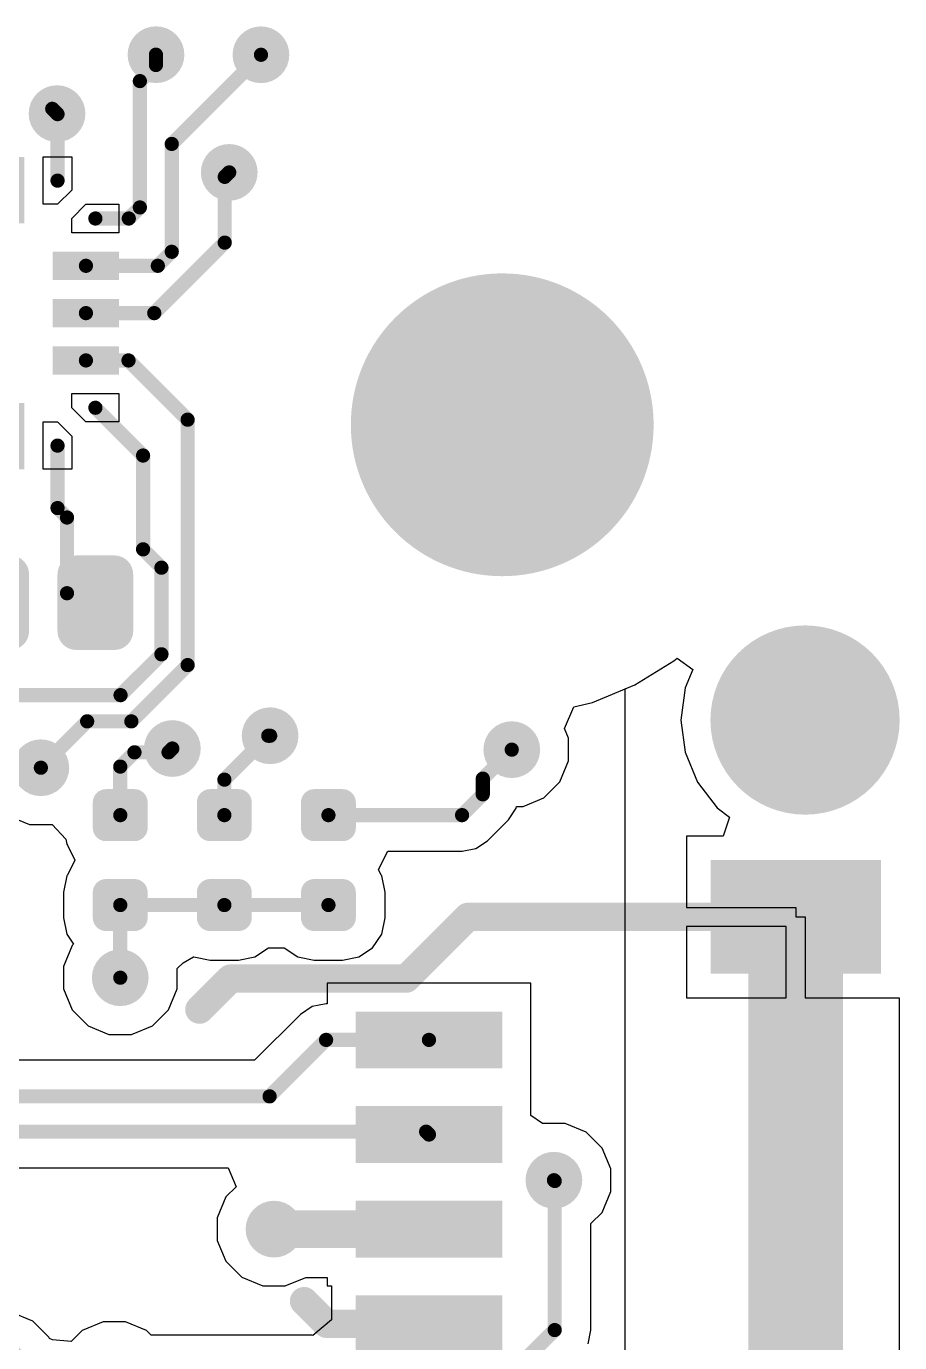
# Model space of a CAD drawing. Header units: inches. Extents: x 0.3 to 40.7, y 0.3 to 25.1.
# Drawn here: x 31.47 to 40.7, y 10.98 to 24.89 of the extents above; entities that cross this region are included whole.
import ezdxf

# ---------------------------------------------------------------- set-up
doc = ezdxf.new("R2010")
doc.units = ezdxf.units.IN
for name, color, linetype in [('Pad Holes', 156, 'Continuous'), ('TOP', 1, 'Continuous'), ('Via Holes', 16, 'Continuous')]:
    doc.layers.add(name, color=color, linetype=linetype)

# ---------------------------------------------------------------- blocks, each defined once
blk = doc.blocks.new('F_____________1___F_________1_2379')
at = {"layer": 'TOP'}
h = blk.add_hatch(color=1, dxfattribs=at)
edge = h.paths.add_edge_path()
edge.add_arc((0, 0), 0.5, 0, 360)
for points, const_width in [([(0.5, 0, 1), (-0.5, 0, 1)], 1), ([(-0.75, 0, 1), (-0.25, 0, 1)], 0.5), ([(0.25, 0, 1), (0.75, 0, 1)], 0.5)]:
    blk.add_lwpolyline(points, format="xyb", close=True, dxfattribs=dict(at, const_width=const_width))
blk = doc.blocks.new('RES_0402_2382')
at = {"layer": 'TOP'}
h = blk.add_hatch(color=1, dxfattribs=at)
edge = h.paths.add_edge_path()
edge.add_arc((-0.34, -0.15), 0.14, 270, 360)
edge.add_line((-0.2, -0.15), (-0.2, 0.15))
edge.add_arc((-0.34, 0.15), 0.14, 0, 90)
edge.add_line((-0.34, 0.29), (-0.61, 0.29))
edge.add_arc((-0.61, 0.15), 0.14, 90, 180)
edge.add_line((-0.75, 0.15), (-0.75, -0.15))
edge.add_arc((-0.61, -0.15), 0.14, 180, 270)
edge.add_line((-0.61, -0.29), (-0.34, -0.29))
h = blk.add_hatch(color=1, dxfattribs=at)
edge = h.paths.add_edge_path()
edge.add_arc((0.34, 0.15), 0.14, 90, 180)
edge.add_line((0.2, 0.15), (0.2, -0.15))
edge.add_arc((0.34, -0.15), 0.14, 180, 270)
edge.add_line((0.34, -0.29), (0.61, -0.29))
edge.add_arc((0.61, -0.15), 0.14, 270, 360)
edge.add_line((0.75, -0.15), (0.75, 0.15))
edge.add_arc((0.61, 0.15), 0.14, 0, 90)
edge.add_line((0.61, 0.29), (0.34, 0.29))
blk = doc.blocks.new('RES_0402_2384')
at = {"layer": 'TOP'}
h = blk.add_hatch(color=1, dxfattribs=at)
edge = h.paths.add_edge_path()
edge.add_arc((-0.34, -0.15), 0.14, 270, 360)
edge.add_line((-0.2, -0.15), (-0.2, 0.15))
edge.add_arc((-0.34, 0.15), 0.14, 0, 90)
edge.add_line((-0.34, 0.29), (-0.61, 0.29))
edge.add_arc((-0.61, 0.15), 0.14, 90, 180)
edge.add_line((-0.75, 0.15), (-0.75, -0.15))
edge.add_arc((-0.61, -0.15), 0.14, 180, 270)
edge.add_line((-0.61, -0.29), (-0.34, -0.29))
h = blk.add_hatch(color=1, dxfattribs=at)
edge = h.paths.add_edge_path()
edge.add_arc((0.34, 0.15), 0.14, 90, 180)
edge.add_line((0.2, 0.15), (0.2, -0.15))
edge.add_arc((0.34, -0.15), 0.14, 180, 270)
edge.add_line((0.34, -0.29), (0.61, -0.29))
edge.add_arc((0.61, -0.15), 0.14, 270, 360)
edge.add_line((0.75, -0.15), (0.75, 0.15))
edge.add_arc((0.61, 0.15), 0.14, 0, 90)
edge.add_line((0.61, 0.29), (0.34, 0.29))
blk = doc.blocks.new('RES_0402_2386')
at = {"layer": 'TOP'}
h = blk.add_hatch(color=1, dxfattribs=at)
edge = h.paths.add_edge_path()
edge.add_arc((-0.34, -0.15), 0.14, 270, 360)
edge.add_line((-0.2, -0.15), (-0.2, 0.15))
edge.add_arc((-0.34, 0.15), 0.14, 0, 90)
edge.add_line((-0.34, 0.29), (-0.61, 0.29))
edge.add_arc((-0.61, 0.15), 0.14, 90, 180)
edge.add_line((-0.75, 0.15), (-0.75, -0.15))
edge.add_arc((-0.61, -0.15), 0.14, 180, 270)
edge.add_line((-0.61, -0.29), (-0.34, -0.29))
h = blk.add_hatch(color=1, dxfattribs=at)
edge = h.paths.add_edge_path()
edge.add_arc((0.34, 0.15), 0.14, 90, 180)
edge.add_line((0.2, 0.15), (0.2, -0.15))
edge.add_arc((0.34, -0.15), 0.14, 180, 270)
edge.add_line((0.34, -0.29), (0.61, -0.29))
edge.add_arc((0.61, -0.15), 0.14, 270, 360)
edge.add_line((0.75, -0.15), (0.75, 0.15))
edge.add_arc((0.61, 0.15), 0.14, 0, 90)
edge.add_line((0.61, 0.29), (0.34, 0.29))
blk = doc.blocks.new('UFQFPN20_2388')
at = {"layer": 'TOP'}
for points in [[(-0.65, 1.65), (-0.35, 1.65), (-0.35, 0.95), (-0.65, 0.95)], [(-0.15, 1.65), (0.15, 1.65), (0.15, 0.95), (-0.15, 0.95)], [(0.35, 1.65), (0.65, 1.65), (0.65, 0.95), (0.35, 0.95)], [(-1.65, 0.35), (-1.65, 0.65), (-0.95, 0.65), (-0.95, 0.35)], [(0.95, 0.35), (0.95, 0.65), (1.65, 0.65), (1.65, 0.35)], [(-1.65, -0.15), (-1.65, 0.15), (-0.95, 0.15), (-0.95, -0.15)], [(0.95, -0.15), (0.95, 0.15), (1.65, 0.15), (1.65, -0.15)], [(-1.65, -0.65), (-1.65, -0.35), (-0.95, -0.35), (-0.95, -0.65)], [(0.95, -0.65), (0.95, -0.35), (1.65, -0.35), (1.65, -0.65)], [(-0.65, -0.95), (-0.35, -0.95), (-0.35, -1.65), (-0.65, -1.65)], [(-0.15, -0.95), (0.15, -0.95), (0.15, -1.65), (-0.15, -1.65)], [(0.35, -0.95), (0.65, -0.95), (0.65, -1.65), (0.35, -1.65)]]:
    blk.add_hatch(color=1, dxfattribs=at).paths.add_polyline_path(points)
for p, q in [((-1.15, 1.65), (-1.15, 1.3)), ((-0.85, 1.65), (-1.15, 1.65)), ((-0.85, 1.15), (-0.85, 1.65)), ((0.85, 1.15), (0.85, 1.65)), ((0.85, 1.65), (1.15, 1.65)), ((1.15, 1.65), (1.15, 1.3)), ((-1.15, 1.3), (-1, 1.15)), ((1.15, 1.3), (1, 1.15)), ((-1.65, 0.85), (-1.65, 1.15)), ((-1.65, 1.15), (-1.3, 1.15)), ((-1.3, 1.15), (-1.15, 1)), ((-1, 1.15), (-0.85, 1.15)), ((1, 1.15), (0.85, 1.15)), ((1.15, 1), (1.3, 1.15)), ((1.3, 1.15), (1.65, 1.15)), ((1.65, 1.15), (1.65, 0.85)), ((-1.15, 1), (-1.15, 0.85)), ((1.15, 0.85), (1.15, 1)), ((-1.15, 0.85), (-1.65, 0.85)), ((1.65, 0.85), (1.15, 0.85)), ((-1.15, -0.85), (-1.65, -0.85)), ((-1.65, -0.85), (-1.65, -1.15)), ((-1.15, -1), (-1.15, -0.85)), ((1.15, -0.85), (1.65, -0.85)), ((1.15, -1), (1.15, -0.85)), ((1.65, -0.85), (1.65, -1.15)), ((-1.3, -1.15), (-1.15, -1)), ((1.3, -1.15), (1.15, -1)), ((-1.65, -1.15), (-1.3, -1.15)), ((-1.15, -1.3), (-1, -1.15)), ((-1, -1.15), (-0.85, -1.15)), ((-0.85, -1.15), (-0.85, -1.65)), ((0.85, -1.65), (0.85, -1.15)), ((0.85, -1.15), (1, -1.15)), ((1, -1.15), (1.15, -1.3)), ((1.65, -1.15), (1.3, -1.15)), ((-1.15, -1.65), (-1.15, -1.3)), ((1.15, -1.3), (1.15, -1.65)), ((-0.85, -1.65), (-1.15, -1.65)), ((1.15, -1.65), (0.85, -1.65))]:
    blk.add_line(p, q, dxfattribs=at)
blk = doc.blocks.new('SM04B_SRSS_TB_LF__SN__F_________1_2392')
at = {"layer": 'TOP'}
for points in [[(-3.4, 2.838), (-2.2, 2.838), (-2.2, 1.038), (-3.4, 1.038)], [(2.2, 2.838), (3.4, 2.838), (3.4, 1.038), (2.2, 1.038)], [(-1.8, -1.162), (-1.2, -1.162), (-1.2, -2.712), (-1.8, -2.712)], [(-0.8, -1.162), (-0.2, -1.162), (-0.2, -2.712), (-0.8, -2.712)], [(0.2, -1.162), (0.8, -1.162), (0.8, -2.712), (0.2, -2.712)], [(1.2, -1.162), (1.8, -1.162), (1.8, -2.712), (1.2, -2.712)]]:
    blk.add_hatch(color=1, dxfattribs=at).paths.add_polyline_path(points)

msp = doc.modelspace()

# ---------------------------------------------------------------- hatches: boundary and pattern name
at = {"layer": 'Pad Holes'}
h = msp.add_hatch(color=7, dxfattribs=at)
edge = h.paths.add_edge_path()
edge.add_arc((36.5, 20.68), 1.6, 0, 360)
at = {"layer": 'TOP'}
h = msp.add_hatch(color=1, dxfattribs=at)
edge = h.paths.add_edge_path()
edge.add_arc((32.841, 24.591), 0.3, 0, 360)
h = msp.add_hatch(color=1, dxfattribs=at)
edge = h.paths.add_edge_path()
edge.add_arc((33.95, 24.59), 0.3, 0, 360)
h = msp.add_hatch(color=1, dxfattribs=at)
edge = h.paths.add_edge_path()
edge.add_arc((31.795, 23.968), 0.3, 0, 360)
h = msp.add_hatch(color=1, dxfattribs=at)
edge = h.paths.add_edge_path()
edge.add_arc((33.615, 23.347), 0.3, 0, 360)
h = msp.add_hatch(color=1, dxfattribs=at)
edge = h.paths.add_edge_path()
edge.add_arc((36.5, 20.68), 1.5, 0, 360)
h = msp.add_hatch(color=1, dxfattribs=at)
edge = h.paths.add_edge_path()
edge.add_arc((30.9, 19.1), 0.2, 90, 180)
edge.add_line((30.7, 19.1), (30.7, 18.5))
edge.add_arc((30.9, 18.5), 0.2, 180, 270)
edge.add_line((30.9, 18.3), (31.3, 18.3))
edge.add_arc((31.3, 18.5), 0.2, 270, 360)
edge.add_line((31.5, 18.5), (31.5, 19.1))
edge.add_arc((31.3, 19.1), 0.2, 0, 90)
edge.add_line((31.3, 19.3), (30.9, 19.3))
h = msp.add_hatch(color=1, dxfattribs=at)
edge = h.paths.add_edge_path()
edge.add_arc((32, 19.1), 0.2, 90, 180)
edge.add_line((31.8, 19.1), (31.8, 18.5))
edge.add_arc((32, 18.5), 0.2, 180, 270)
edge.add_line((32, 18.3), (32.4, 18.3))
edge.add_arc((32.4, 18.5), 0.2, 270, 360)
edge.add_line((32.6, 18.5), (32.6, 19.1))
edge.add_arc((32.4, 19.1), 0.2, 0, 90)
edge.add_line((32.4, 19.3), (32, 19.3))
h = msp.add_hatch(color=1, dxfattribs=at)
edge = h.paths.add_edge_path()
edge.add_arc((34.047, 17.394), 0.3, 0, 360)
h = msp.add_hatch(color=1, dxfattribs=at)
edge = h.paths.add_edge_path()
edge.add_arc((33.014, 17.259), 0.3, 0, 360)
h = msp.add_hatch(color=1, dxfattribs=at)
edge = h.paths.add_edge_path()
edge.add_arc((36.601, 17.247), 0.3, 0, 360)
h = msp.add_hatch(color=1, dxfattribs=at)
edge = h.paths.add_edge_path()
edge.add_arc((31.624, 17.056), 0.3, 0, 360)
h = msp.add_hatch(color=1, dxfattribs=at)
edge = h.paths.add_edge_path()
edge.add_arc((32.463, 14.837), 0.3, 0, 360)
h = msp.add_hatch(color=1, dxfattribs=at)
edge = h.paths.add_edge_path()
edge.add_arc((37.046, 12.697), 0.3, 0, 360)
h = msp.add_hatch(color=1, dxfattribs=at)
edge = h.paths.add_edge_path()
edge.add_arc((39.601, 12.68), 0.3, 0, 360)
h = msp.add_hatch(color=1, dxfattribs=at)
edge = h.paths.add_edge_path()
edge.add_arc((34.088, 12.18), 0.3, 0, 360)
h = msp.add_hatch(color=1, dxfattribs=at)
edge = h.paths.add_edge_path()
edge.add_arc((31.2, 10.7), 0.3, 0, 360)
at = {"layer": 'Via Holes'}
h = msp.add_hatch(color=7, dxfattribs=at)
edge = h.paths.add_edge_path()
edge.add_arc((32.841, 24.591), 0.15, 0, 360)
h = msp.add_hatch(color=7, dxfattribs=at)
edge = h.paths.add_edge_path()
edge.add_arc((33.95, 24.59), 0.15, 0, 360)
h = msp.add_hatch(color=7, dxfattribs=at)
edge = h.paths.add_edge_path()
edge.add_arc((31.795, 23.968), 0.15, 0, 360)
h = msp.add_hatch(color=7, dxfattribs=at)
edge = h.paths.add_edge_path()
edge.add_arc((33.615, 23.347), 0.15, 0, 360)
h = msp.add_hatch(color=7, dxfattribs=at)
edge = h.paths.add_edge_path()
edge.add_arc((34.047, 17.394), 0.15, 0, 360)
h = msp.add_hatch(color=7, dxfattribs=at)
edge = h.paths.add_edge_path()
edge.add_arc((33.014, 17.259), 0.15, 0, 360)
h = msp.add_hatch(color=7, dxfattribs=at)
edge = h.paths.add_edge_path()
edge.add_arc((36.601, 17.247), 0.15, 0, 360)
h = msp.add_hatch(color=7, dxfattribs=at)
edge = h.paths.add_edge_path()
edge.add_arc((31.624, 17.056), 0.15, 0, 360)
h = msp.add_hatch(color=7, dxfattribs=at)
edge = h.paths.add_edge_path()
edge.add_arc((32.463, 14.837), 0.15, 0, 360)
h = msp.add_hatch(color=7, dxfattribs=at)
edge = h.paths.add_edge_path()
edge.add_arc((37.046, 12.697), 0.15, 0, 360)
h = msp.add_hatch(color=7, dxfattribs=at)
edge = h.paths.add_edge_path()
edge.add_arc((39.601, 12.68), 0.15, 0, 360)
h = msp.add_hatch(color=7, dxfattribs=at)
edge = h.paths.add_edge_path()
edge.add_arc((34.088, 12.18), 0.15, 0, 360)

# ---------------------------------------------------------------- linework, layer by layer
at = {"layer": 'TOP'}
for p, q in [((37.9, 17.932), (38.313, 18.185)), ((37.9, 17.932), (38.313, 18.185)), ((38.313, 18.185), (38.347, 18.214)), ((38.313, 18.185), (38.347, 18.214)), ((38.347, 18.214), (38.514, 18.093)), ((38.347, 18.214), (38.514, 18.093)), ((38.514, 18.093), (38.433, 17.899)), ((38.514, 18.093), (38.433, 17.899)), ((37.453, 17.746), (37.9, 17.932)), ((37.8, 17.89), (37.9, 17.932)), ((37.8, 7.47), (37.8, 17.89)), ((38.433, 17.899), (38.389, 17.56)), ((38.433, 17.899), (38.389, 17.56)), ((37.158, 17.47), (37.258, 17.7)), ((37.258, 17.7), (37.453, 17.746)), ((38.389, 17.56), (38.433, 17.221)), ((38.389, 17.56), (38.433, 17.221)), ((37.201, 17.367), (37.158, 17.47)), ((37.201, 17.128), (37.201, 17.367)), ((37.11, 16.908), (37.201, 17.128)), ((38.433, 17.221), (38.564, 16.904)), ((38.433, 17.221), (38.564, 16.904)), ((36.941, 16.739), (37.11, 16.908)), ((38.564, 16.904), (38.773, 16.633)), ((38.564, 16.904), (38.773, 16.633)), ((36.72, 16.647), (36.941, 16.739)), ((36.565, 16.505), (36.648, 16.629)), ((36.648, 16.629), (36.652, 16.647)), ((36.652, 16.647), (36.72, 16.647)), ((38.773, 16.633), (38.902, 16.534)), ((38.773, 16.633), (38.902, 16.534)), ((31.284, 16.548), (31.505, 16.456)), ((31.505, 16.456), (31.743, 16.456)), ((31.743, 16.456), (31.888, 16.3)), ((36.345, 16.285), (36.565, 16.505)), ((38.902, 16.534), (38.834, 16.334)), ((38.902, 16.534), (38.834, 16.334)), ((31.888, 16.3), (31.899, 16.248)), ((36.221, 16.202), (36.345, 16.285)), ((38.834, 16.334), (38.447, 16.334)), ((38.447, 16.334), (38.447, 15.58)), ((38.834, 16.334), (38.447, 16.334)), ((38.447, 16.334), (38.447, 15.58)), ((31.899, 16.248), (31.906, 16.238)), ((31.906, 16.238), (31.984, 16.08)), ((35.191, 15.981), (35.29, 16.173)), ((35.29, 16.173), (36.075, 16.173)), ((36.075, 16.173), (36.221, 16.202)), ((31.984, 16.08), (31.906, 15.922)), ((31.899, 15.912), (31.864, 15.74)), ((31.906, 15.922), (31.899, 15.912)), ((35.22, 15.922), (35.191, 15.981)), ((35.227, 15.912), (35.22, 15.922)), ((35.262, 15.74), (35.227, 15.912)), ((31.864, 15.74), (31.864, 15.47)), ((35.262, 15.47), (35.262, 15.74)), ((38.447, 15.58), (39.601, 15.58)), ((38.447, 15.58), (39.601, 15.58)), ((39.601, 15.58), (39.601, 15.48)), ((39.601, 15.58), (39.601, 15.48)), ((31.864, 15.47), (31.899, 15.298)), ((35.227, 15.298), (35.262, 15.47)), ((39.601, 15.48), (39.701, 15.48)), ((39.601, 15.48), (39.701, 15.48)), ((39.701, 15.48), (39.701, 14.626)), ((39.701, 15.48), (39.701, 14.626)), ((39.501, 15.38), (38.447, 15.38)), ((38.447, 15.38), (38.447, 14.626)), ((39.501, 15.38), (38.447, 15.38)), ((38.447, 15.38), (38.447, 14.626)), ((39.501, 14.626), (39.501, 15.38)), ((39.501, 14.626), (39.501, 15.38)), ((31.954, 15.177), (31.863, 14.956)), ((31.899, 15.298), (31.97, 15.192)), ((31.97, 15.192), (31.954, 15.177)), ((35.13, 15.153), (35.227, 15.298)), ((33.129, 14.995), (33.237, 15.058)), ((33.237, 15.058), (33.241, 15.056)), ((33.241, 15.056), (33.413, 15.021)), ((33.713, 15.021), (33.885, 15.056)), ((33.885, 15.056), (34.03, 15.153)), ((34.03, 15.153), (34.196, 15.153)), ((34.196, 15.153), (34.341, 15.056)), ((34.341, 15.056), (34.513, 15.021)), ((34.813, 15.021), (34.985, 15.056)), ((34.985, 15.056), (35.13, 15.153)), ((31.863, 14.956), (31.863, 14.718)), ((33.063, 14.934), (33.129, 14.995)), ((33.063, 14.718), (33.063, 14.934)), ((33.413, 15.021), (33.713, 15.021)), ((34.513, 15.021), (34.813, 15.021)), ((36.801, 14.78), (34.651, 14.78)), ((34.651, 14.78), (34.651, 14.562)), ((36.801, 13.381), (36.801, 14.78)), ((31.863, 14.718), (31.954, 14.497)), ((32.972, 14.497), (33.063, 14.718)), ((38.447, 14.626), (39.501, 14.626)), ((38.447, 14.626), (39.501, 14.626)), ((39.701, 14.626), (40.694, 14.626)), ((39.701, 14.626), (40.694, 14.626)), ((40.694, 14.626), (40.694, 10.734)), ((40.694, 14.626), (40.694, 10.734)), ((31.954, 14.497), (32.123, 14.328)), ((32.803, 14.328), (32.972, 14.497)), ((34.492, 14.533), (34.368, 14.45)), ((34.638, 14.562), (34.492, 14.533)), ((34.651, 14.562), (34.638, 14.562)), ((32.123, 14.328), (32.344, 14.237)), ((32.582, 14.237), (32.803, 14.328)), ((34.368, 14.45), (33.883, 13.966)), ((32.344, 14.237), (32.582, 14.237)), ((33.883, 13.966), (30.783, 13.966)), ((36.927, 13.297), (36.801, 13.381)), ((37.166, 13.297), (36.927, 13.297)), ((37.386, 13.205), (37.166, 13.297)), ((37.555, 13.037), (37.386, 13.205)), ((37.646, 12.816), (37.555, 13.037)), ((31.278, 12.828), (33.604, 12.828)), ((33.604, 12.828), (33.687, 12.628)), ((37.646, 12.577), (37.646, 12.816)), ((33.579, 12.52), (33.488, 12.299)), ((33.687, 12.628), (33.579, 12.52)), ((37.555, 12.357), (37.646, 12.577)), ((33.488, 12.299), (33.488, 12.061)), ((37.436, 12.238), (37.555, 12.357)), ((37.436, 11.114), (37.436, 12.238)), ((33.488, 12.061), (33.579, 11.84)), ((33.579, 11.84), (33.748, 11.671)), ((33.748, 11.671), (33.969, 11.58)), ((33.969, 11.58), (34.207, 11.58)), ((34.207, 11.58), (34.425, 11.67)), ((34.425, 11.67), (34.651, 11.67)), ((34.651, 11.67), (34.651, 11.58)), ((34.651, 11.58), (34.697, 11.58)), ((34.697, 11.58), (34.697, 11.221)), ((31.54, 11.209), (31.319, 11.3)), ((31.709, 11.04), (31.54, 11.209)), ((32.281, 11.2), (32.06, 11.109)), ((32.519, 11.2), (32.281, 11.2)), ((32.74, 11.109), (32.519, 11.2)), ((34.697, 11.221), (34.497, 11.057)), ((31.715, 11.025), (31.709, 11.04)), ((31.749, 11.009), (31.715, 11.025)), ((31.945, 10.993), (31.749, 11.009)), ((32.06, 11.109), (31.945, 10.993)), ((32.79, 11.059), (32.74, 11.109)), ((34.487, 11.059), (32.79, 11.059)), ((34.497, 11.057), (34.487, 11.059)), ((37.407, 10.968), (37.436, 11.114))]:
    msp.add_line(p, q, dxfattribs=at)
for points, const_width in [([(32.841, 24.482), (32.841, 24.591)], 0.15), ([(33.008, 23.648), (33.95, 24.59)], 0.15), ([(32.671, 24.312), (32.841, 24.482)], 0.15), ([(32.671, 22.977), (32.671, 24.312)], 0.15), ([(31.744, 24.019), (31.795, 23.968)], 0.15), ([(31.795, 23.968), (31.8, 23.963)], 0.15), ([(31.8, 23.26), (31.8, 23.963)], 0.15), ([(33.008, 22.508), (33.008, 23.648)], 0.15), ([(33.567, 23.3), (33.615, 23.347)], 0.15), ([(33.567, 22.605), (33.567, 23.3)], 0.15), ([(32.554, 22.86), (32.671, 22.977)], 0.15), ([(32.2, 22.86), (32.554, 22.86)], 0.15), ([(32.822, 21.86), (33.567, 22.605)], 0.15), ([(32.86, 22.36), (33.008, 22.508)], 0.15), ([(32.1, 22.36), (32.86, 22.36)], 0.15), ([(32.1, 21.86), (32.822, 21.86)], 0.15), ([(32.1, 21.36), (32.55, 21.36)], 0.15), ([(32.55, 21.36), (33.176, 20.734)], 0.15), ([(32.2, 20.86), (32.705, 20.355)], 0.15), ([(33.176, 18.141), (33.176, 20.734)], 0.15), ([(31.8, 19.8), (31.8, 20.46)], 0.15), ([(32.705, 19.364), (32.705, 20.355)], 0.15), ([(31.8, 19.8), (31.9, 19.7)], 0.15), ([(31.9, 18.9), (31.9, 19.7)], 0.15), ([(32.705, 19.364), (32.899, 19.17)], 0.15), ([(32.899, 18.255), (32.899, 19.17)], 0.15), ([(32.466, 17.823), (32.899, 18.255)], 0.15), ([(32.581, 17.546), (33.176, 18.141)], 0.15), ([(31.249, 17.823), (32.466, 17.823)], 0.15), ([(31.624, 17.056), (32.113, 17.546)], 0.15), ([(32.113, 17.546), (32.581, 17.546)], 0.15), ([(33.563, 16.93), (34.027, 17.394)], 0.15), ([(34.027, 17.394), (34.047, 17.394)], 0.15), ([(32.463, 17.068), (32.614, 17.219)], 0.15), ([(32.614, 17.219), (32.973, 17.219)], 0.15), ([(32.973, 17.219), (33.014, 17.259)], 0.15), ([(36.295, 16.941), (36.601, 17.247)], 0.15), ([(32.463, 16.555), (32.463, 17.068)], 0.15), ([(33.563, 16.555), (33.563, 16.93)], 0.15), ([(36.295, 16.775), (36.295, 16.941)], 0.15), ([(36.075, 16.555), (36.295, 16.775)], 0.15), ([(34.663, 16.555), (36.075, 16.555)], 0.15), ([(39.601, 9.88), (39.601, 15.48)], 1), ([(32.463, 14.837), (32.463, 15.605)], 0.15), ([(32.463, 15.605), (33.563, 15.605)], 0.15), ([(33.563, 15.605), (34.663, 15.605)], 0.15), ([(35.486, 14.828), (36.138, 15.48)], 0.3), ([(36.138, 15.48), (39.601, 15.48)], 0.3), ([(33.3, 14.5), (33.628, 14.828)], 0.3), ([(33.628, 14.828), (35.486, 14.828)], 0.3), ([(34.041, 13.583), (34.638, 14.18)], 0.15), ([(34.638, 14.18), (35.726, 14.18)], 0.15), ([(30.783, 13.583), (34.041, 13.583)], 0.15), ([(31.12, 13.21), (35.696, 13.21)], 0.15), ([(35.696, 13.21), (35.726, 13.18)], 0.15), ([(37.046, 12.697), (37.054, 12.689)], 0.15), ([(37.054, 11.114), (37.054, 12.689)], 0.15), ([(34.088, 12.18), (35.726, 12.18)], 0.4), ([(34.406, 11.419), (34.645, 11.18)], 0.3), ([(34.645, 11.18), (35.726, 11.18)], 0.3), ([(36.098, 10.158), (37.054, 11.114)], 0.15)]:
    msp.add_lwpolyline(points, dxfattribs=dict(at, const_width=const_width))
for points, const_width in [([(32.803, 24.591, 1), (32.878, 24.591, 1)], 0.075), ([(33.913, 24.59, 1), (33.988, 24.59, 1)], 0.075), ([(32.803, 24.482, 1), (32.878, 24.482, 1)], 0.075), ([(32.803, 24.482, 1), (32.878, 24.482, 1)], 0.075), ([(32.633, 24.312, 1), (32.708, 24.312, 1)], 0.075), ([(32.633, 24.312, 1), (32.708, 24.312, 1)], 0.075), ([(31.707, 24.019, 1), (31.782, 24.019, 1)], 0.075), ([(31.757, 23.968, 1), (31.832, 23.968, 1)], 0.075), ([(31.757, 23.968, 1), (31.832, 23.968, 1)], 0.075), ([(31.763, 23.963, 1), (31.838, 23.963, 1)], 0.075), ([(31.763, 23.963, 1), (31.838, 23.963, 1)], 0.075), ([(32.97, 23.648, 1), (33.045, 23.648, 1)], 0.075), ([(32.97, 23.648, 1), (33.045, 23.648, 1)], 0.075), ([(33.53, 23.3, 1), (33.605, 23.3, 1)], 0.075), ([(33.53, 23.3, 1), (33.605, 23.3, 1)], 0.075), ([(33.577, 23.347, 1), (33.652, 23.347, 1)], 0.075), ([(31.763, 23.26, 1), (31.838, 23.26, 1)], 0.075), ([(32.633, 22.977, 1), (32.708, 22.977, 1)], 0.075), ([(32.633, 22.977, 1), (32.708, 22.977, 1)], 0.075), ([(32.163, 22.86, 1), (32.238, 22.86, 1)], 0.075), ([(32.516, 22.86, 1), (32.591, 22.86, 1)], 0.075), ([(32.516, 22.86, 1), (32.591, 22.86, 1)], 0.075), ([(33.53, 22.605, 1), (33.605, 22.605, 1)], 0.075), ([(33.53, 22.605, 1), (33.605, 22.605, 1)], 0.075), ([(32.97, 22.508, 1), (33.045, 22.508, 1)], 0.075), ([(32.97, 22.508, 1), (33.045, 22.508, 1)], 0.075), ([(32.063, 22.36, 1), (32.138, 22.36, 1)], 0.075), ([(32.823, 22.36, 1), (32.898, 22.36, 1)], 0.075), ([(32.823, 22.36, 1), (32.898, 22.36, 1)], 0.075), ([(32.063, 21.86, 1), (32.138, 21.86, 1)], 0.075), ([(32.785, 21.86, 1), (32.86, 21.86, 1)], 0.075), ([(32.785, 21.86, 1), (32.86, 21.86, 1)], 0.075), ([(32.063, 21.36, 1), (32.138, 21.36, 1)], 0.075), ([(32.513, 21.36, 1), (32.588, 21.36, 1)], 0.075), ([(32.513, 21.36, 1), (32.588, 21.36, 1)], 0.075), ([(32.163, 20.86, 1), (32.238, 20.86, 1)], 0.075), ([(33.138, 20.734, 1), (33.213, 20.734, 1)], 0.075), ([(33.138, 20.734, 1), (33.213, 20.734, 1)], 0.075), ([(31.763, 20.46, 1), (31.838, 20.46, 1)], 0.075), ([(32.667, 20.355, 1), (32.742, 20.355, 1)], 0.075), ([(32.667, 20.355, 1), (32.742, 20.355, 1)], 0.075), ([(31.763, 19.8, 1), (31.838, 19.8, 1)], 0.075), ([(31.763, 19.8, 1), (31.838, 19.8, 1)], 0.075), ([(31.863, 19.7, 1), (31.938, 19.7, 1)], 0.075), ([(31.863, 19.7, 1), (31.938, 19.7, 1)], 0.075), ([(32.667, 19.364, 1), (32.742, 19.364, 1)], 0.075), ([(32.667, 19.364, 1), (32.742, 19.364, 1)], 0.075), ([(32.861, 19.17, 1), (32.936, 19.17, 1)], 0.075), ([(32.861, 19.17, 1), (32.936, 19.17, 1)], 0.075), ([(31.863, 18.9, 1), (31.938, 18.9, 1)], 0.075), ([(32.861, 18.255, 1), (32.936, 18.255, 1)], 0.075), ([(32.861, 18.255, 1), (32.936, 18.255, 1)], 0.075), ([(33.138, 18.141, 1), (33.213, 18.141, 1)], 0.075), ([(33.138, 18.141, 1), (33.213, 18.141, 1)], 0.075), ([(32.429, 17.823, 1), (32.504, 17.823, 1)], 0.075), ([(32.429, 17.823, 1), (32.504, 17.823, 1)], 0.075), ([(32.076, 17.546, 1), (32.151, 17.546, 1)], 0.075), ([(32.076, 17.546, 1), (32.151, 17.546, 1)], 0.075), ([(32.543, 17.546, 1), (32.618, 17.546, 1)], 0.075), ([(32.543, 17.546, 1), (32.618, 17.546, 1)], 0.075), ([(33.99, 17.394, 1), (34.065, 17.394, 1)], 0.075), ([(33.99, 17.394, 1), (34.065, 17.394, 1)], 0.075), ([(34.01, 17.394, 1), (34.085, 17.394, 1)], 0.075), ([(32.576, 17.219, 1), (32.651, 17.219, 1)], 0.075), ([(32.576, 17.219, 1), (32.651, 17.219, 1)], 0.075), ([(32.936, 17.219, 1), (33.011, 17.219, 1)], 0.075), ([(32.936, 17.219, 1), (33.011, 17.219, 1)], 0.075), ([(32.976, 17.259, 1), (33.051, 17.259, 1)], 0.075), ([(36.563, 17.247, 1), (36.638, 17.247, 1)], 0.075), ([(31.587, 17.056, 1), (31.662, 17.056, 1)], 0.075), ([(32.426, 17.068, 1), (32.501, 17.068, 1)], 0.075), ([(32.426, 17.068, 1), (32.501, 17.068, 1)], 0.075), ([(33.526, 16.93, 1), (33.601, 16.93, 1)], 0.075), ([(33.526, 16.93, 1), (33.601, 16.93, 1)], 0.075), ([(36.257, 16.941, 1), (36.332, 16.941, 1)], 0.075), ([(36.257, 16.941, 1), (36.332, 16.941, 1)], 0.075), ([(36.257, 16.775, 1), (36.332, 16.775, 1)], 0.075), ([(36.257, 16.775, 1), (36.332, 16.775, 1)], 0.075), ([(32.426, 16.555, 1), (32.501, 16.555, 1)], 0.075), ([(33.526, 16.555, 1), (33.601, 16.555, 1)], 0.075), ([(34.626, 16.555, 1), (34.701, 16.555, 1)], 0.075), ([(36.038, 16.555, 1), (36.113, 16.555, 1)], 0.075), ([(36.038, 16.555, 1), (36.113, 16.555, 1)], 0.075), ([(39.351, 15.48, 1), (39.851, 15.48, 1)], 0.5), ([(32.426, 15.605, 1), (32.501, 15.605, 1)], 0.075), ([(32.426, 15.605, 1), (32.501, 15.605, 1)], 0.075), ([(33.526, 15.605, 1), (33.601, 15.605, 1)], 0.075), ([(33.526, 15.605, 1), (33.601, 15.605, 1)], 0.075), ([(34.626, 15.605, 1), (34.701, 15.605, 1)], 0.075), ([(36.063, 15.48, 1), (36.213, 15.48, 1)], 0.15), ([(36.063, 15.48, 1), (36.213, 15.48, 1)], 0.15), ([(39.526, 15.48, 1), (39.676, 15.48, 1)], 0.15), ([(32.426, 14.837, 1), (32.501, 14.837, 1)], 0.075), ([(33.553, 14.828, 1), (33.703, 14.828, 1)], 0.15), ([(33.553, 14.828, 1), (33.703, 14.828, 1)], 0.15), ([(35.411, 14.828, 1), (35.561, 14.828, 1)], 0.15), ([(35.411, 14.828, 1), (35.561, 14.828, 1)], 0.15), ([(33.225, 14.5, 1), (33.375, 14.5, 1)], 0.15), ([(34.601, 14.18, 1), (34.676, 14.18, 1)], 0.075), ([(34.601, 14.18, 1), (34.676, 14.18, 1)], 0.075), ([(35.688, 14.18, 1), (35.763, 14.18, 1)], 0.075), ([(34.004, 13.583, 1), (34.079, 13.583, 1)], 0.075), ([(34.004, 13.583, 1), (34.079, 13.583, 1)], 0.075), ([(35.658, 13.21, 1), (35.733, 13.21, 1)], 0.075), ([(35.658, 13.21, 1), (35.733, 13.21, 1)], 0.075), ([(35.688, 13.18, 1), (35.763, 13.18, 1)], 0.075), ([(37.009, 12.697, 1), (37.084, 12.697, 1)], 0.075), ([(37.017, 12.689, 1), (37.092, 12.689, 1)], 0.075), ([(37.017, 12.689, 1), (37.092, 12.689, 1)], 0.075), ([(33.988, 12.18, 1), (34.188, 12.18, 1)], 0.2), ([(35.626, 12.18, 1), (35.826, 12.18, 1)], 0.2), ([(34.331, 11.419, 1), (34.481, 11.419, 1)], 0.15), ([(34.57, 11.18, 1), (34.72, 11.18, 1)], 0.15), ([(34.57, 11.18, 1), (34.72, 11.18, 1)], 0.15), ([(35.651, 11.18, 1), (35.801, 11.18, 1)], 0.15), ([(37.017, 11.114, 1), (37.092, 11.114, 1)], 0.075), ([(37.017, 11.114, 1), (37.092, 11.114, 1)], 0.075)]:
    msp.add_lwpolyline(points, format="xyb", close=True, dxfattribs=dict(at, const_width=const_width))

# ---------------------------------------------------------------- block references
msp.add_blockref('UFQFPN20_2388', (30.8, 21.86))
for name, p, rotation in [('F_____________1___F_________1_2379', (39.7, 17.56), 270), ('RES_0402_2386', (32.463, 16.08), 90), ('RES_0402_2382', (33.563, 16.08), 90), ('RES_0402_2384', (34.663, 16.08), 90), ('SM04B_SRSS_TB_LF__SN__F_________1_2392', (37.663, 12.68), 270)]:
    msp.add_blockref(name, p, dxfattribs=dict(rotation=rotation))

doc.saveas('drawing.dxf')
